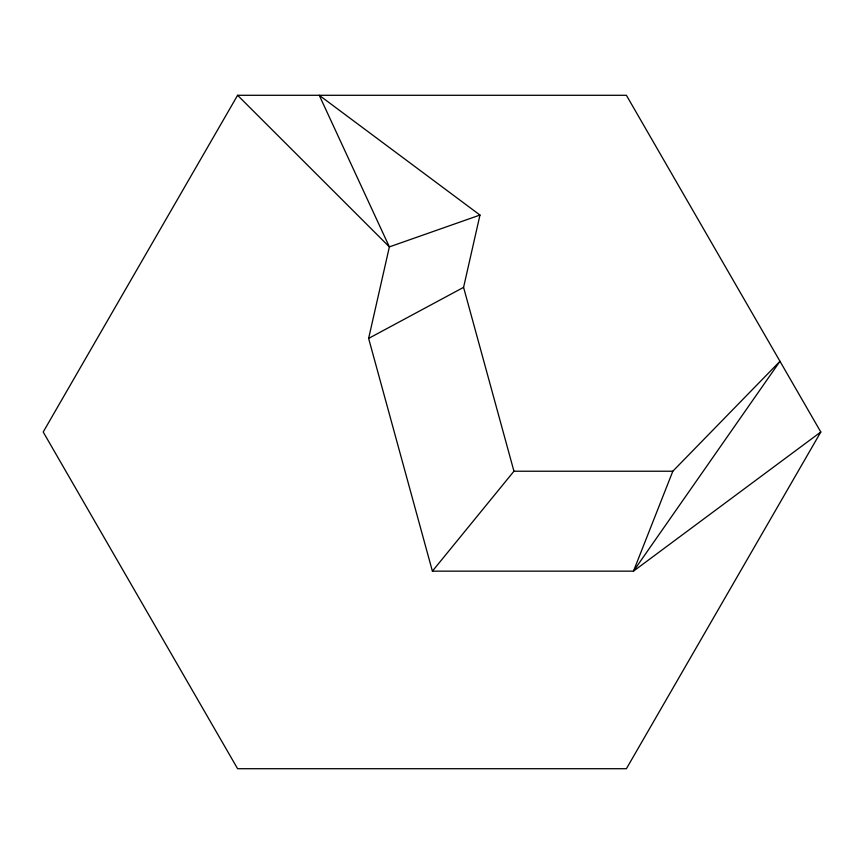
<?xml version="1.0" encoding="UTF-8"?>
<svg xmlns="http://www.w3.org/2000/svg" width="864" height="864" viewBox="0 0 864 864"><rect width="100%" height="100%" fill="white"/><g stroke="black" fill="none" stroke-linecap="round" stroke-linejoin="round"><path stroke-width="1.3" d="M368.626 338.407L389.372 246.888L319.248 95.288L479.974 215.05L463.579 287.356L513.95 471.226L432.389 571.158L368.626 338.407L463.579 287.356M820.8 432L626.4 768.712L237.6 768.712L43.2 432L237.6 95.288L626.4 95.288L820.8 432L633.485 571.158L779.976 361.292L672.818 471.226L633.485 571.158L432.389 571.158M479.974 215.05L389.372 246.888L237.6 95.288M513.95 471.226L672.818 471.226"/></g></svg>
